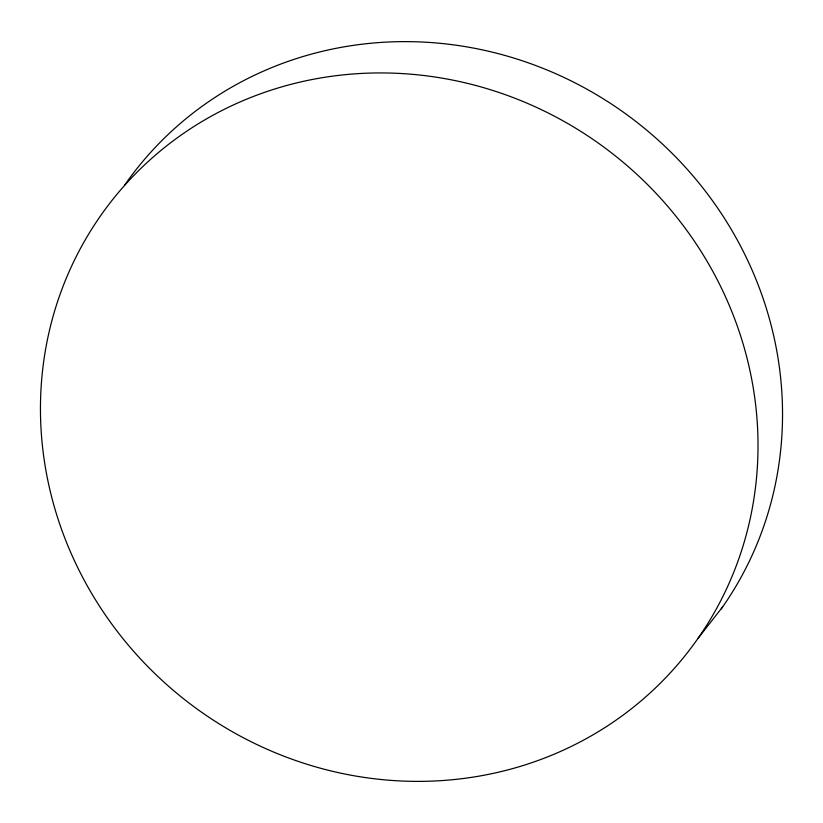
<?xml version="1.0" encoding="UTF-8"?>
<svg xmlns="http://www.w3.org/2000/svg" width="823" height="823" viewBox="0 0 823 823"><rect width="100%" height="100%" fill="white"/><g stroke="black" fill="none" stroke-linecap="round" stroke-linejoin="round"><path stroke-width="1.23" d="M698.161 638.175L722.656 606.88M124.839 184.825A365.947 346.822 38.1 0 1 623.309 112.134A365.947 346.822 38.1 0 1 721.205 608.948M47.549 479.089A365.947 346.822 38.1 0 0 636.601 704.622A365.947 346.822 38.1 0 0 513.593 97.742A365.947 346.822 38.1 0 0 47.549 479.089"/></g></svg>
